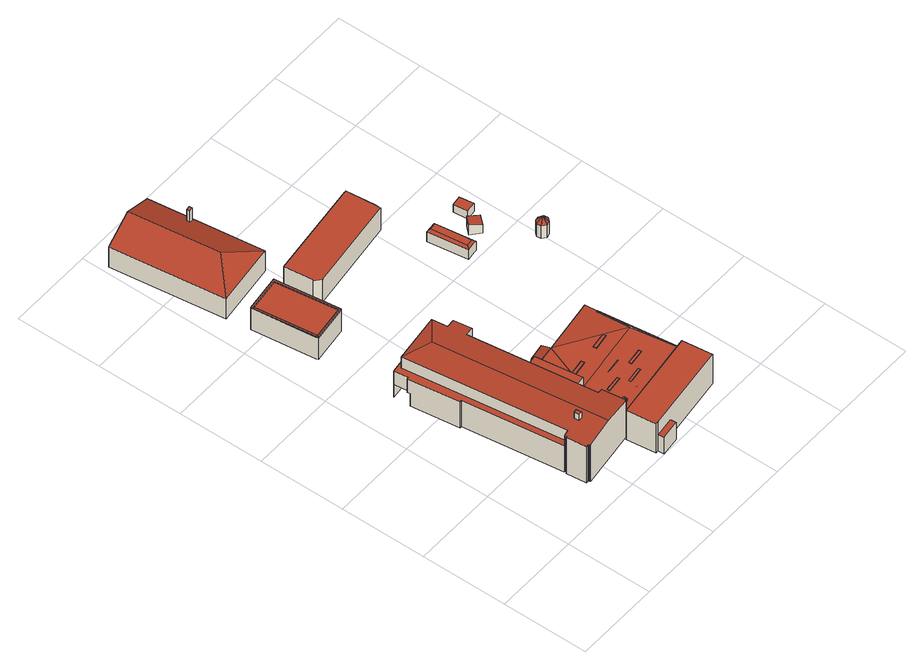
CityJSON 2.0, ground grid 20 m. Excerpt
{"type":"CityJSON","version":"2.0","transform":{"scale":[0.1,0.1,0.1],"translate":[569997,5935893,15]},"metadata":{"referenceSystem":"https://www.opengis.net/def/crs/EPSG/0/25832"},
"CityObjects":{
"building1":{"type":"Building","attributes":{"Grundfläche 2D":"571.213225","Grundhöhe NN":"16.132"},"children":["building1-1"],"geometry":[{"type":"Solid","lod":"3","boundaries":[[[[0,1,2]],[[3,4,5,6,1,0,7,8,9,10,11,12,13]],[[2,1,6,14,15,16,17,18,19,20,21,22,23]],[[24,25,26,27,28,29,30,31,32,33,34,35,36]],[[37,38,39,40,41,42]],[[43,44,45,46,47,28,27,48]],[[29,28,47,49]],[[50,51,30,29,49,52]],[[51,53,31,30]],[[54,55,56,32,31,53]],[[33,32,56,57]],[[34,33,57,58]],[[34,58,59,35]],[[0,24,36,7]],[[7,36,35,8]],[[8,35,59,60,9]],[[61,11,10,9,60,62]],[[12,11,61,63]],[[13,12,63,64]],[[3,13,64,65]],[[4,3,65,66]],[[5,4,66,67]],[[14,6,5,67,68]],[[15,14,68,69]],[[16,15,69,70]],[[17,16,70,71]],[[37,19,18,17,71,72,38]],[[19,37,42,20]],[[73,21,20,42,41,74]],[[22,21,73,75]],[[26,23,22,75,48,27]],[[23,26,25,2]],[[2,25,24,0]],[[39,38,72,76]],[[40,39,76,77]],[[41,40,77,74]],[[46,45,50,52]],[[78,79,55,54]],[[44,43,80,81]],[[81,80,79,78]],[[73,74,77,76,72,71,70,69,68,67,66,65,64,63,61,62,60,59,58,57,56,55,79,80,43,48,75]],[[46,52,49,47]],[[81,78,54,53,51,50,45,44]]]],"semantics":{"surfaces":[{"type":"RoofSurface"},{"type":"WallSurface"},{"type":"GroundSurface"},{"type":"OuterCeilingSurface"}],"values":[[0,0,0,0,0,1,1,1,1,1,1,1,1,1,1,1,1,1,1,1,1,1,1,1,1,1,1,1,1,1,1,1,1,1,1,1,1,1,1,1,2,2,3]]}}]},
"building1-1":{"type":"BuildingInstallation","parents":["building1"],"geometry":[{"type":"MultiSurface","lod":"3","boundaries":[[[82,83,84,85]],[[85,84,86,87]],[[82,85,87,88]],[[83,82,88,89]],[[84,83,89,86]]],"semantics":{"surfaces":[{"type":"RoofSurface"},{"type":"WallSurface"}],"values":[0,1,1,1,1]}}]},
"building2":{"type":"Building","attributes":{"Grundfläche 2D":"131.368378","Grundhöhe NN":"16.876"},"children":["building2-1"],"geometry":[{"type":"MultiSurface","lod":"3","boundaries":[[[90,91,92,93,94,95,96,97,98,99,100,101]],[[102,103,104,105,106,107,108]],[[106,105,97,96]],[[97,105,104,98]],[[99,98,104,103]],[[102,109,110,111,91,90,101,100]],[[111,112,113,114,94,93,92,91]],[[114,107,95,94]],[[107,114,115,116]],[[117,102,108,107,116,118]],[[119,120,111,110,109,102,117,121]],[[114,113,112,111,120,122,123,115]],[[122,120,119,121,117,118,116,115,123]]],"semantics":{"surfaces":[{"type":"RoofSurface"},{"type":"WallSurface"},{"type":"GroundSurface"}],"values":[0,0,1,1,1,1,1,1,1,1,1,1,2]}}]},
"building2-1":{"type":"BuildingInstallation","parents":["building2"],"geometry":[{"type":"MultiSurface","lod":"3","boundaries":[[[100,99,96,95,124]],[[99,103,106,96]],[[107,108,102,100,124,95]]],"semantics":{"surfaces":[{"type":"RoofSurface"},{"type":"WallSurface"}],"values":[0,1,1]}}]},
"building3":{"type":"Building","attributes":{"Grundfläche 2D":"389.905830","Grundhöhe NN":"16.850"},"children":["building3-1"],"geometry":[{"type":"Solid","lod":"3","boundaries":[[[[125,126,127,128]],[[126,129,130,127]],[[128,127,130]],[[129,126,125,131,132]],[[130,129,132,133]],[[128,130,133,134]],[[125,128,134,131]],[[132,131,134,133]]]],"semantics":{"surfaces":[{"type":"RoofSurface"},{"type":"WallSurface"},{"type":"GroundSurface"}],"values":[[0,0,0,1,1,1,1,2]]}}]},
"building3-1":{"type":"BuildingInstallation","parents":["building3"],"geometry":[{"type":"MultiSurface","lod":"3","boundaries":[[[135,136,137,138]],[[138,137,139,140]],[[135,138,140,141]],[[136,135,141,142]],[[137,136,142,139]]],"semantics":{"surfaces":[{"type":"RoofSurface"},{"type":"WallSurface"}],"values":[0,1,1,1,1]}}]},
"building4":{"type":"Building","attributes":{"Grundfläche 2D":"630.733497","Grundhöhe NN":"15.066"},"children":["building4-1","building4-2","building4-3","building4-4","building4-5","building4-6","building4-7","building4-8","building4-9","building4-10","building4-11"],"geometry":[{"type":"Solid","lod":"3","boundaries":[[[[143,144,145,146,147,148,149,150,151]],[[146,152,153,154,155]],[[155,154,156,148,147,146]],[[156,154,157,148]],[[158,159,160,161]],[[38,162,163,164,165,166,40,39]],[[167,168,169,170,171,172]],[[153,152,146,145,144,173,174]],[[154,153,174,175,157]],[[150,176,177,151]],[[144,143,178,173]],[[158,161,179,180]],[[159,158,180,181]],[[160,159,181,182]],[[166,165,183,184]],[[40,166,184,185]],[[39,40,185,186]],[[38,39,186,187]],[[38,187,176,150,162]],[[162,150,149,163]],[[163,149,148,164]],[[175,183,165,164,148,157]],[[169,151,177,188,170]],[[171,170,188,189]],[[171,189,179,161,172]],[[190,167,172,161,160,182]],[[167,190,178,143,168]],[[168,143,151,169]],[[182,181,180,179,189,188,177,176,187,186,185,184,183,175,174,173,178,190]]]],"semantics":{"surfaces":[{"type":"RoofSurface"},{"type":"WallSurface"},{"type":"GroundSurface"}],"values":[[0,0,0,0,0,0,0,1,1,1,1,1,1,1,1,1,1,1,1,1,1,1,1,1,1,1,1,1,2]]}}]},
"building4-1":{"type":"BuildingInstallation","parents":["building4"],"geometry":[{"type":"MultiSurface","lod":"3","boundaries":[[[191,192,193,194]],[[194,193,195,196]],[[191,194,196,197]],[[192,191,197,198]],[[193,192,198,195]]],"semantics":{"surfaces":[{"type":"RoofSurface"},{"type":"WallSurface"}],"values":[0,1,1,1,1]}}]},
"building4-2":{"type":"BuildingInstallation","parents":["building4"],"geometry":[{"type":"MultiSurface","lod":"3","boundaries":[[[199,200,201,202]]],"semantics":{"surfaces":[{"type":"RoofSurface"}],"values":[0]}}]},
"building4-3":{"type":"BuildingInstallation","parents":["building4"],"geometry":[{"type":"MultiSurface","lod":"3","boundaries":[[[203,204,205,206]],[[207,203,206,208]],[[209,207,208,210]],[[211,209,210,212]],[[213,214,215,216,212,210,208,206,205]],[[216,217,211,212]],[[217,218,219,220,221,204,203,207,209,211]],[[221,213,205,204]]],"semantics":{"surfaces":[{"type":"RoofSurface"},{"type":"WallSurface"}],"values":[0,0,0,0,1,1,1,1]}}]},
"building4-4":{"type":"BuildingInstallation","parents":["building4"],"geometry":[{"type":"MultiSurface","lod":"3","boundaries":[[[222,223,224,225]],[[226,227,223,222]],[[227,228,224,223]],[[229,225,224,228,156]],[[226,222,225,229]]],"semantics":{"surfaces":[{"type":"RoofSurface"},{"type":"WallSurface"}],"values":[0,1,1,1,1]}}]},
"building4-5":{"type":"BuildingInstallation","parents":["building4"],"geometry":[{"type":"MultiSurface","lod":"3","boundaries":[[[230,231,232,233]]],"semantics":{"surfaces":[{"type":"RoofSurface"}],"values":[0]}}]},
"building4-6":{"type":"BuildingInstallation","parents":["building4"],"geometry":[{"type":"MultiSurface","lod":"3","boundaries":[[[234,235,236,237]],[[237,236,238,239]],[[234,237,239,240]],[[235,234,240,241]],[[236,235,241,238]]],"semantics":{"surfaces":[{"type":"RoofSurface"},{"type":"WallSurface"}],"values":[0,1,1,1,1]}}]},
"building4-7":{"type":"BuildingInstallation","parents":["building4"],"geometry":[{"type":"MultiSurface","lod":"3","boundaries":[[[242,243,244,245]],[[245,244,246,247]],[[242,245,247,248]],[[243,242,248,249]],[[244,243,249,246]]],"semantics":{"surfaces":[{"type":"RoofSurface"},{"type":"WallSurface"}],"values":[0,1,1,1,1]}}]},
"building4-8":{"type":"BuildingInstallation","parents":["building4"],"geometry":[{"type":"MultiSurface","lod":"3","boundaries":[[[250,251,252,253]],[[152,254,250,253]],[[250,254,155]],[[250,155,147]],[[251,250,147,255]],[[255,145,252,251]],[[146,152,253,252,145]]],"semantics":{"surfaces":[{"type":"RoofSurface"},{"type":"WallSurface"}],"values":[0,1,1,1,1,1,1]}}]},
"building4-9":{"type":"BuildingInstallation","parents":["building4"],"geometry":[{"type":"MultiSurface","lod":"3","boundaries":[[[256,257,258,259]],[[259,258,260,261]],[[256,259,261,262]],[[257,256,262,263]],[[258,257,263,260]]],"semantics":{"surfaces":[{"type":"RoofSurface"},{"type":"WallSurface"}],"values":[0,1,1,1,1]}}]},
"building4-10":{"type":"BuildingInstallation","parents":["building4"],"geometry":[{"type":"MultiSurface","lod":"3","boundaries":[[[264,265,266,267]]],"semantics":{"surfaces":[{"type":"RoofSurface"}],"values":[0]}}]},
"building4-11":{"type":"BuildingInstallation","parents":["building4"],"geometry":[{"type":"MultiSurface","lod":"3","boundaries":[[[268,269,270,154]],[[270,271,272,154]],[[268,154,272,273]],[[269,268,273,274]],[[274,271,270,269]],[[274,273,272,271]]],"semantics":{"surfaces":[{"type":"RoofSurface"},{"type":"WallSurface"},{"type":"OuterCeilingSurface"}],"values":[0,1,1,1,1,2]}}]},
"building5":{"type":"Building","attributes":{"Grundfläche 2D":"185.960406","Grundhöhe NN":"16.862"},"geometry":[{"type":"Solid","lod":"3","boundaries":[[[[275,276,277,278,279,280,281,282,283,284,285]],[[281,280,286,287]],[[282,281,287,288]],[[283,282,288,289]],[[284,283,289,290]],[[285,284,290,291]],[[275,285,291,292]],[[276,275,292,293]],[[278,277,276,293,294]],[[279,278,294,295]],[[280,279,295,286]],[[287,286,295,294,293,292,291,290,289,288]]]],"semantics":{"surfaces":[{"type":"RoofSurface"},{"type":"WallSurface"},{"type":"GroundSurface"}],"values":[[0,1,1,1,1,1,1,1,1,1,1,2]]}}]},
"building6":{"type":"Building","attributes":{"Grundfläche 2D":"25.519293","Grundhöhe NN":"16.129"},"geometry":[{"type":"Solid","lod":"3","boundaries":[[[[296,297,298,299]],[[300,296,299,301]],[[297,302,303,304,298]],[[303,300,301,304]],[[299,298,304,301]],[[297,296,305,306]],[[307,303,302,297,306,308]],[[300,303,307,309]],[[296,300,309,305]],[[305,309,307,308,306]]]],"semantics":{"surfaces":[{"type":"RoofSurface"},{"type":"WallSurface"},{"type":"GroundSurface"}],"values":[[0,0,0,0,0,1,1,1,1,2]]}}]},
"building7":{"type":"Building","attributes":{"Grundfläche 2D":"6.585204","Grundhöhe NN":"15.892"},"geometry":[{"type":"Solid","lod":"3","boundaries":[[[[310,311,312,313]],[[314,315,313,312]],[[315,316,310,313]],[[316,317,311,310]],[[317,314,312,311]],[[317,316,315,314]]]],"semantics":{"surfaces":[{"type":"RoofSurface"},{"type":"WallSurface"},{"type":"GroundSurface"}],"values":[[0,1,1,1,1,2]]}}]},
"building8":{"type":"Building","attributes":{"Grundfläche 2D":"7.673052","Grundhöhe NN":"16.119"},"geometry":[{"type":"Solid","lod":"3","boundaries":[[[[318,319,320,321]],[[322,323,321,320]],[[323,324,318,321]],[[324,325,319,318]],[[325,322,320,319]],[[325,324,323,322]]]],"semantics":{"surfaces":[{"type":"RoofSurface"},{"type":"WallSurface"},{"type":"GroundSurface"}],"values":[[0,1,1,1,1,2]]}}]},
"building9":{"type":"Building","attributes":{"Grundfläche 2D":"5.100770","Grundhöhe NN":"15.779"},"geometry":[{"type":"Solid","lod":"3","boundaries":[[[[326,327,328]],[[326,329,327]],[[326,328,330]],[[326,330,331]],[[326,331,332]],[[326,332,333]],[[326,333,334]],[[326,334,329]],[[335,336,328,327]],[[336,337,330,328]],[[337,338,331,330]],[[338,339,332,331]],[[339,340,333,332]],[[340,341,334,333]],[[342,335,327,329]],[[341,342,329,334]],[[336,335,342,341,340,339,338,337]]]],"semantics":{"surfaces":[{"type":"RoofSurface"},{"type":"WallSurface"},{"type":"GroundSurface"}],"values":[[0,0,0,0,0,0,0,0,1,1,1,1,1,1,1,1,2]]}}]}
},
"vertices":[
[100,492,117],[164,467,122],[214,507,117],[147,64,116],[148,64,116],[149,62,116],[217,71,122],[150,120,117],[138,118,115],[139,112,115],[137,112,115],[135,112,115],[141,66,115],[146,67,116],[280,80,116],[280,81,116],[284,82,115],[276,136,115],[271,136,116],[265,135,117],[225,429,117],[246,432,114],[240,474,114],[219,471,117],[100,492,86],[214,507,86],[219,471,86],[232,473,86],[226,517,86],[85,498,86],[89,466,86],[85,465,86],[101,347,86],[105,348,86],[136,118,86],[138,118,86],[150,120,86],[265,135,86],[271,136,86],[249,307,86],[254,308,86],[238,431,86],[225,429,86],[231,477,11],[231,477,47],[226,515,47],[226,515,11],[226,517,11],[232,473,11],[85,498,11],[85,497,47],[89,466,47],[85,497,11],[85,465,47],[86,458,47],[86,458,11],[101,347,11],[105,348,11],[136,118,11],[138,118,11],[139,112,11],[135,112,11],[137,112,11],[141,66,11],[146,67,11],[147,64,11],[148,64,11],[149,62,11],[280,80,11],[280,81,11],[284,82,11],[276,136,11],[271,136,11],[246,432,11],[238,431,11],[240,474,11],[249,307,11],[254,308,11],[104,460,47],[104,460,11],[219,475,11],[219,475,47],
[183,117,137],[191,118,137],[189,130,137],[182,129,137],[189,130,120],[182,129,120],[183,117,120],[191,118,120],
[146,679,83],[150,680,83],[150,684,83],[131,827,83],[130,831,83],[45,820,83],[49,816,83],[126,826,83],[146,683,83],[68,673,83],[65,668,83],[69,669,83],[65,668,81],[68,673,81],[146,683,81],[126,826,81],[49,816,81],[45,820,81],[64,673,81],[69,669,81],[146,679,81],[150,680,81],[150,684,81],[131,827,81],[130,831,81],[130,831,19],[45,820,19],[65,668,19],[64,673,19],[146,679,19],[150,680,19],[69,669,19],[150,684,19],[131,827,19],
[64,673,83],
[147,1157,77],[74,1147,110],[102,939,110],[182,893,77],[2,1137,77],[37,874,77],[147,1157,19],[2,1137,19],[37,874,19],[182,893,19],
[145,1050,117],[154,1051,117],[153,1058,117],[144,1057,117],[153,1058,81],[144,1057,85],[145,1050,85],[154,1051,81],
[494,110,63],[495,110,63],[493,124,62],[480,224,59],[477,224,59],[299,200,59],[268,196,59],[276,136,61],[284,82,63],[469,300,62],[466,328,63],[340,311,60],[477,226,59],[313,238,60],[285,304,59],[300,0,50],[345,6,50],[343,20,50],[299,14,50],[276,136,86],[268,196,86],[299,200,86],[284,308,86],[255,304,86],[503,41,85],[494,110,85],[284,82,85],[293,14,85],[299,15,85],[299,14,85],[495,110,1],[466,328,1],[285,304,1],[276,136,1],[284,82,1],[494,110,1],[299,14,1],[300,0,1],[345,6,1],[343,20,1],[284,308,1],[255,304,1],[254,308,1],[249,307,1],[271,136,1],[293,14,1],[299,15,1],[503,41,1],
[401,145,62],[365,140,62],[366,134,62],[402,139,62],[366,134,61],[402,139,61],[401,145,61],[365,140,61],
[395,190,60],[359,185,60],[360,178,60],[396,183,60],
[320,115,71],[320,117,69],[310,115,69],[310,114,71],[320,112,71],[310,111,71],[320,110,71],[311,109,71],[321,108,69],[311,107,69],[310,115,62],[310,114,62],[310,111,62],[311,107,62],[321,108,62],[320,110,62],[320,112,62],[320,115,62],[320,117,62],
[311,230,61],[349,236,61],[348,243,61],[310,238,61],[311,230,60],[349,236,60],[348,243,60],[310,238,60],
[444,128,62],[407,123,62],[408,116,62],[445,121,62],
[357,162,62],[321,158,62],[321,151,62],[358,156,62],[321,151,61],[358,156,61],[357,162,61],[321,158,61],
[429,254,61],[392,249,61],[393,241,61],[430,247,61],[393,241,60],[430,247,60],[429,254,60],[392,249,60],
[467,299,63],[491,124,63],[493,124,63],[469,300,63],[467,299,62],[491,124,62],
[439,173,62],[402,169,62],[403,162,62],[440,167,62],[403,162,61],[440,167,61],[439,173,61],[402,169,61],
[326,106,62],[363,110,62],[362,117,62],[325,112,62],
[337,333,54],[297,327,54],[300,306,60],[300,306,52],[340,311,52],[337,333,52],[297,327,52],
[404,790,82],[405,790,82],[404,798,83],[396,863,85],[394,862,85],[393,863,85],[166,834,87],[175,769,84],[173,767,84],[188,755,84],[405,784,82],[393,863,19],[166,834,19],[175,769,19],[173,767,19],[188,755,19],[405,784,19],[404,790,19],[405,790,19],[396,863,19],[394,862,19],
[442,700,38],[456,607,38],[460,613,44],[449,695,44],[469,703,38],[465,697,44],[477,610,38],[483,610,38],[476,615,44],[442,700,11],[456,607,11],[483,610,11],[477,610,11],[469,703,11],
[545,649,33],[524,666,37],[508,648,37],[529,630,33],[508,648,9],[529,630,9],[545,649,9],[524,666,9],
[561,676,34],[556,710,34],[534,707,34],[538,674,34],[534,707,11],[538,674,11],[561,676,11],[556,710,11],
[600,538,57],[612,545,45],[603,551,45],[613,535,45],[593,550,45],[587,542,45],[588,532,45],[597,525,45],[607,527,45],[612,545,8],[603,551,8],[593,550,8],[587,542,8],[588,532,8],[597,525,8],[607,527,8],[613,535,8]
]}
